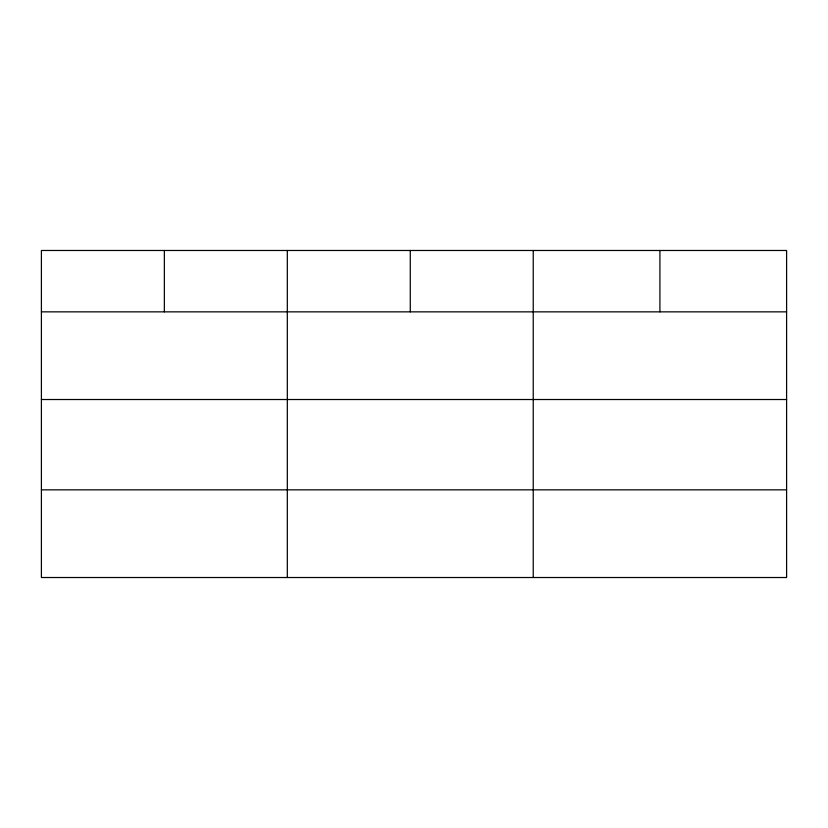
<?xml version="1.0" encoding="UTF-8"?>
<svg xmlns="http://www.w3.org/2000/svg" width="828" height="828" viewBox="0 0 828 828"><rect width="100%" height="100%" fill="white"/><g stroke="black" fill="none" stroke-linecap="round" stroke-linejoin="round"><path stroke-width="1.24" d="M786.6 399.52L786.6 250.48L41.4 250.48L41.4 577.52L786.6 577.52L786.6 399.52L41.4 399.52M41.4 311.856L786.6 311.856M41.4 489.845L786.6 489.845M659.916 250.48L659.916 311.856M533.232 250.48L533.232 577.52M410.274 250.48L410.274 311.856M287.316 250.48L287.316 577.52M164.358 250.48L164.358 311.856"/></g></svg>
